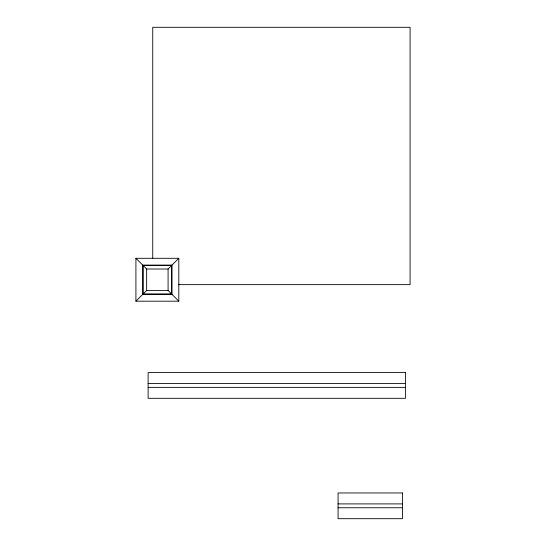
<?xml version="1.0" encoding="UTF-8"?>
<svg xmlns="http://www.w3.org/2000/svg" width="546" height="546" viewBox="0 0 546 546"><rect width="100%" height="100%" fill="white"/><g stroke="black" fill="none" stroke-linecap="round" stroke-linejoin="round"><path stroke-width="0.82" d="M135.913 301.187L146.635 290.465L168.086 290.465L178.808 301.187L178.808 258.292L135.913 258.292L135.913 301.187L178.808 301.187M168.086 290.465L168.086 269.014L178.808 258.292M142.711 265.09L172.01 265.09L172.01 294.39L142.711 294.39L142.711 265.09L135.913 258.292M143.182 265.561L171.54 265.561L171.54 293.919L143.182 293.919L143.182 265.561L146.635 269.014L146.635 290.465M146.635 269.014L168.086 269.014M178.303 284.643L410.087 284.643L410.087 27.3L152.744 27.3L152.744 258.231M148.116 383.51L405.46 383.51M148.116 387.373L405.46 387.373M338.07 503.903L402.409 503.903M338.07 507.76L402.409 507.76M405.46 372.577L148.116 372.577L148.116 398.307L405.46 398.307L405.46 372.577M402.409 492.963L338.07 492.963L338.07 518.7L402.409 518.7L402.409 492.963"/></g></svg>
